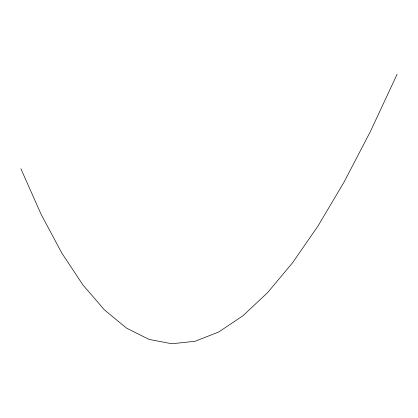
<?xml version="1.0" encoding="UTF-8"?>
<svg xmlns="http://www.w3.org/2000/svg" width="418" height="418" viewBox="0 0 418 418"><rect width="100%" height="100%" fill="white"/><g stroke="black" fill="none" stroke-linecap="round" stroke-linejoin="round"><path stroke-width="0.63" d="M397.1 74.242L370.327 131.66L343.988 182.211L318.082 225.892L292.61 262.708L267.577 292.652L242.978 315.731L218.813 331.944L195.081 341.287L171.788 343.758L148.928 339.364L126.502 328.104L104.51 309.973L82.957 284.977L61.838 253.115L41.152 214.382L20.9 168.778"/></g></svg>
